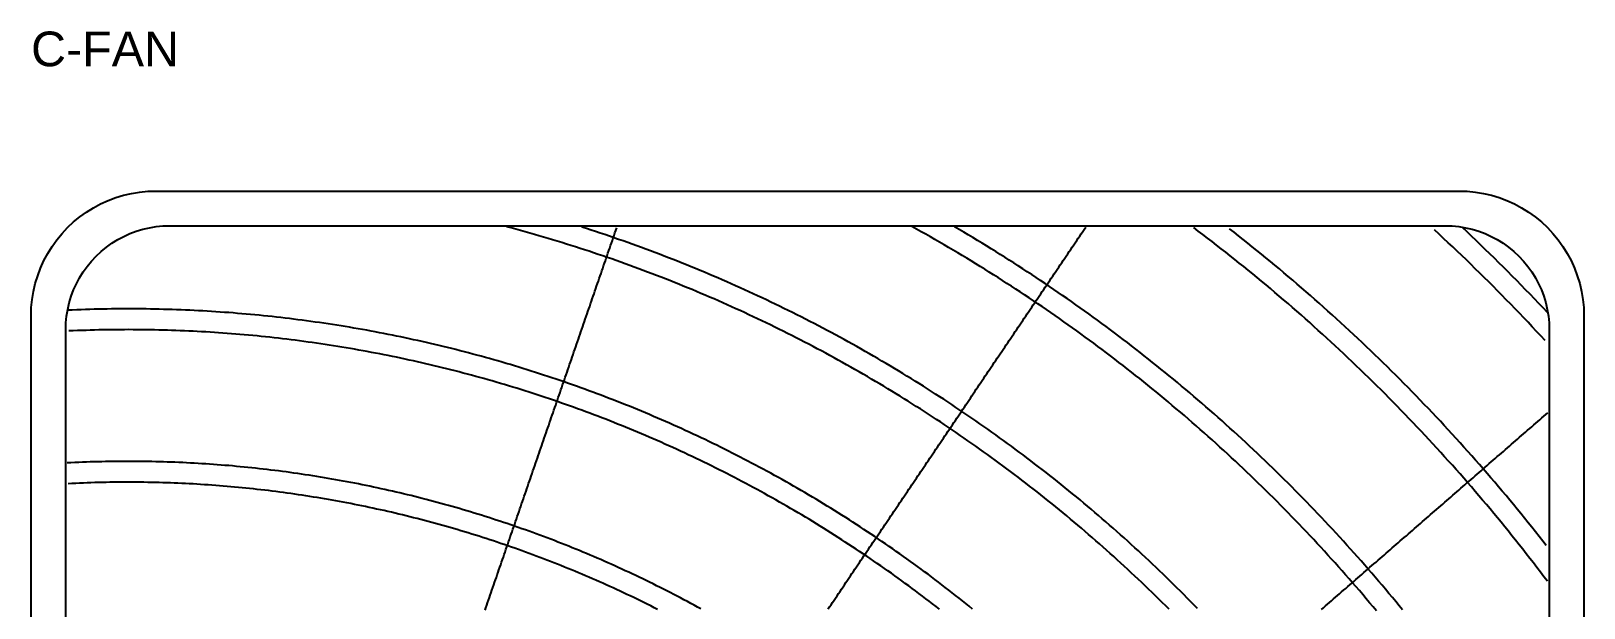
# Model space of a CAD drawing. Header units: millimetres. Extents: x 8 to 772, y 8 to 255.
# Drawn here: x 548 to 772, y 171.9 to 255.1 of the extents above; entities that cross this region are included whole.
import ezdxf

# ---------------------------------------------------------------- set-up
doc = ezdxf.new("R2010")
doc.units = ezdxf.units.MM
doc.layers.add('STUDY_GUIDES', color=7, linetype='Continuous')
doc.styles.get("Standard").update_dxf_attribs({"font": 'arial.ttf'})

msp = doc.modelspace()

# ---------------------------------------------------------------- linework, layer by layer
at = {"layer": 'STUDY_GUIDES'}
for points in [[(548, 26), (548, 214), (548.0385, 215.1773), (548.154, 216.3495), (548.3459, 217.5116), (548.6133, 218.6587), (548.9553, 219.7859), (549.3702, 220.8883), (549.8563, 221.9612), (550.4115, 223), (551.0335, 224.0003), (551.7196, 224.9577), (552.4669, 225.8682), (553.2721, 226.7279), (554.1318, 227.5331), (555.0423, 228.2804), (555.9997, 228.9665), (557, 229.5885), (558.0388, 230.1437), (559.1117, 230.6298), (560.2141, 231.0447), (561.3413, 231.3867), (562.4884, 231.6541), (563.6505, 231.846), (564.8227, 231.9615), (566, 232), (754, 232), (755.1773, 231.9615), (756.3495, 231.846), (757.5116, 231.6541), (758.6587, 231.3867), (759.7859, 231.0447), (760.8883, 230.6298), (761.9612, 230.1437), (763, 229.5885), (764.0003, 228.9665), (764.9577, 228.2804), (765.8682, 227.5331), (766.7279, 226.7279), (767.5331, 225.8682), (768.2804, 224.9577), (768.9665, 224.0003), (769.5885, 223), (770.1437, 221.9612), (770.6298, 220.8883), (771.0447, 219.7859), (771.3867, 218.6587), (771.6541, 217.5116), (771.846, 216.3495), (771.9615, 215.1773), (772, 214), (772, 26)], [(553, 28), (553, 212), (553.0321, 212.981), (553.1283, 213.9579), (553.2882, 214.9264), (553.5111, 215.8823), (553.796, 216.8216), (554.1418, 217.7403), (554.5469, 218.6343), (555.0096, 219.5), (555.528, 220.3336), (556.0997, 221.1314), (556.7224, 221.8902), (557.3934, 222.6066), (558.1098, 223.2776), (558.8686, 223.9003), (559.6664, 224.472), (560.5, 224.9904), (561.3657, 225.4531), (562.2597, 225.8582), (563.1784, 226.204), (564.1177, 226.4889), (565.0736, 226.7118), (566.0421, 226.8717), (567.019, 226.9679), (568, 227), (752, 227), (752.981, 226.9679), (753.9579, 226.8717), (754.9264, 226.7118), (755.8823, 226.4889), (756.8216, 226.204), (757.7403, 225.8582), (758.6343, 225.4531), (759.5, 224.9904), (760.3336, 224.472), (761.1314, 223.9003), (761.8902, 223.2776), (762.6066, 222.6066), (763.2776, 221.8902), (763.9003, 221.1314), (764.472, 220.3336), (764.9904, 219.5), (765.4531, 218.6343), (765.8582, 217.7403), (766.204, 216.8216), (766.4889, 215.8823), (766.7118, 214.9264), (766.8717, 213.9579), (766.9679, 212.981), (767, 212), (767, 28)], [(613.4833, 171.5182), (613.6091, 171.8836), (613.7349, 172.249), (613.8607, 172.6144), (613.9865, 172.9797), (614.1123, 173.3451), (614.2381, 173.7105), (614.3639, 174.0759), (614.4897, 174.4412), (614.6155, 174.8066), (614.7413, 175.172), (614.8672, 175.5374), (614.993, 175.9027), (615.1188, 176.2681), (615.2446, 176.6335), (615.3704, 176.9989), (615.4962, 177.3642), (615.622, 177.7296), (615.7478, 178.095), (615.8736, 178.4604), (615.9994, 178.8257), (616.1252, 179.1911), (616.251, 179.5565), (616.3769, 179.9219), (616.5027, 180.2872), (616.6285, 180.6526), (616.7543, 181.018), (616.8801, 181.3834), (617.0059, 181.7487), (617.1317, 182.1141), (617.2575, 182.4795), (617.3833, 182.8449), (617.5091, 183.2102), (617.6349, 183.5756), (617.7608, 183.941), (617.8866, 184.3064), (618.0124, 184.6717), (618.1382, 185.0371), (618.264, 185.4025), (618.3898, 185.7679), (618.5156, 186.1332), (618.6414, 186.4986), (618.7672, 186.864), (618.893, 187.2294), (619.0188, 187.5947), (619.1447, 187.9601), (619.2705, 188.3255), (619.3963, 188.6909), (619.5221, 189.0562), (619.6479, 189.4216), (619.7737, 189.787), (619.8995, 190.1524), (620.0253, 190.5177), (620.1511, 190.8831), (620.2769, 191.2485), (620.4027, 191.6139), (620.5285, 191.9793), (620.6544, 192.3446), (620.7802, 192.71), (620.906, 193.0754), (621.0318, 193.4408), (621.1576, 193.8061), (621.2834, 194.1715), (621.4092, 194.5369), (621.535, 194.9023), (621.6608, 195.2676), (621.7866, 195.633), (621.9124, 195.9984), (622.0383, 196.3638), (622.1641, 196.7291), (622.2899, 197.0945), (622.4157, 197.4599), (622.5415, 197.8253), (622.6673, 198.1906), (622.7931, 198.556), (622.9189, 198.9214), (623.0447, 199.2868), (623.1705, 199.6521), (623.2963, 200.0175), (623.4222, 200.3829), (623.548, 200.7483), (623.6738, 201.1136), (623.7996, 201.479), (623.9254, 201.8444), (624.0512, 202.2098), (624.177, 202.5751), (624.3028, 202.9405), (624.4286, 203.3059), (624.5544, 203.6713), (624.6802, 204.0366), (624.8061, 204.402), (624.9319, 204.7674), (625.0577, 205.1328), (625.1835, 205.4981), (625.3093, 205.8635), (625.4351, 206.2289), (625.5609, 206.5943), (625.6867, 206.9596), (625.8125, 207.325), (625.9383, 207.6904), (626.0641, 208.0558), (626.1899, 208.4211), (626.3158, 208.7865), (626.4416, 209.1519), (626.5674, 209.5173), (626.6932, 209.8826), (626.819, 210.248), (626.9448, 210.6134), (627.0706, 210.9788), (627.1964, 211.3441), (627.3222, 211.7095), (627.448, 212.0749), (627.5738, 212.4403), (627.6997, 212.8056), (627.8255, 213.171), (627.9513, 213.5364), (628.0771, 213.9018), (628.2029, 214.2672), (628.3287, 214.6325), (628.4545, 214.9979), (628.5803, 215.3633), (628.7061, 215.7287), (628.8319, 216.094), (628.9577, 216.4594), (629.0836, 216.8248), (629.2094, 217.1902), (629.3352, 217.5555), (629.461, 217.9209), (629.5868, 218.2863), (629.7126, 218.6517), (629.8384, 219.017), (629.9642, 219.3824), (630.09, 219.7478), (630.2158, 220.1132), (630.3416, 220.4785), (630.4674, 220.8439), (630.5933, 221.2093), (630.7191, 221.5747), (630.8449, 221.94), (630.9707, 222.3054), (631.0965, 222.6708), (631.2223, 223.0362), (631.3481, 223.4015), (631.4739, 223.7669), (631.5997, 224.1323), (631.7255, 224.4977), (631.8513, 224.863), (631.9772, 225.2284), (632.103, 225.5938), (632.2288, 225.9592), (632.3546, 226.3245), (632.4804, 226.6899)], [(712.1535, 171.6594), (711.6663, 172.1466), (711.1776, 172.6322), (710.6872, 173.1162), (710.1953, 173.5987), (709.7018, 174.0795), (709.2068, 174.5587), (708.7102, 175.0363), (708.2121, 175.5123), (707.7124, 175.9867), (707.2111, 176.4595), (706.7084, 176.9306), (706.2041, 177.4001), (705.6983, 177.8679), (705.191, 178.3341), (704.6821, 178.7986), (704.1718, 179.2615), (703.6599, 179.7228), (703.1466, 180.1823), (702.6317, 180.6402), (702.1154, 181.0964), (701.5976, 181.551), (701.0783, 182.0038), (700.5576, 182.455), (700.0354, 182.9044), (699.5117, 183.3522), (698.9866, 183.7983), (698.46, 184.2426), (697.932, 184.6852), (697.4026, 185.1262), (696.8717, 185.5654), (696.3394, 186.0028), (695.8057, 186.4386), (695.2705, 186.8726), (694.734, 187.3048), (694.1961, 187.7353), (693.6567, 188.1641), (693.116, 188.5911), (692.5739, 189.0163), (692.0304, 189.4398), (691.4855, 189.8615), (690.9393, 190.2815), (690.3917, 190.6996), (689.8428, 191.116), (689.2925, 191.5306), (688.7408, 191.9434), (688.1878, 192.3544), (687.6335, 192.7636), (687.0779, 193.1711), (686.5209, 193.5767), (685.9626, 193.9804), (685.403, 194.3824), (684.8421, 194.7826), (684.2799, 195.1809), (683.7165, 195.5774), (683.1517, 195.972), (682.5856, 196.3649), (682.0183, 196.7558), (681.4497, 197.145), (680.8799, 197.5323), (680.3088, 197.9177), (679.7364, 198.3013), (679.1628, 198.683), (678.588, 199.0628), (678.0119, 199.4408), (677.4346, 199.8169), (676.8561, 200.1911), (676.2764, 200.5635), (675.6954, 200.9339), (675.1133, 201.3025), (674.53, 201.6692), (673.9455, 202.0339), (673.3598, 202.3968), (672.7729, 202.7578), (672.1848, 203.1168), (671.5956, 203.474), (671.0053, 203.8292), (670.4137, 204.1825), (669.8211, 204.5339), (669.2273, 204.8833), (668.6323, 205.2309), (668.0363, 205.5764), (667.4391, 205.9201), (666.8408, 206.2618), (666.2414, 206.6016), (665.6409, 206.9394), (665.0393, 207.2752), (664.4366, 207.6091), (663.8328, 207.9411), (663.228, 208.271), (662.6221, 208.599), (662.0151, 208.9251), (661.4071, 209.2491), (660.798, 209.5712), (660.1878, 209.8913), (659.5767, 210.2094), (658.9645, 210.5256), (658.3513, 210.8397), (657.737, 211.1518), (657.1218, 211.462), (656.5055, 211.7701), (655.8883, 212.0763), (655.27, 212.3804), (654.6508, 212.6825), (654.0306, 212.9826), (653.4094, 213.2807), (652.7873, 213.5768), (652.1642, 213.8708), (651.5401, 214.1629), (650.9151, 214.4529), (650.2892, 214.7408), (649.6623, 215.0267), (649.0345, 215.3106), (648.4058, 215.5925), (647.7762, 215.8723), (647.1456, 216.15), (646.5142, 216.4257), (645.8819, 216.6993), (645.2486, 216.9709), (644.6145, 217.2405), (643.9796, 217.5079), (643.3437, 217.7733), (642.7071, 218.0367), (642.0695, 218.2979), (641.4311, 218.5571), (640.7919, 218.8142), (640.1518, 219.0693), (639.5109, 219.3222), (638.8692, 219.5731), (638.2267, 219.8219), (637.5834, 220.0685), (636.9393, 220.3131), (636.2944, 220.5557), (635.6487, 220.7961), (635.0022, 221.0344), (634.3549, 221.2706), (633.7069, 221.5047), (633.0582, 221.7367), (632.4087, 221.9666), (631.7584, 222.1943), (631.1074, 222.42), (630.4557, 222.6435), (629.8032, 222.8649), (629.15, 223.0842), (628.4962, 223.3014), (627.8416, 223.5165), (627.1863, 223.7294), (626.5303, 223.9402), (625.8737, 224.1488), (625.2164, 224.3554), (624.5584, 224.5597), (623.8997, 224.762), (623.2404, 224.9621), (622.5805, 225.16), (621.9199, 225.3559), (621.2587, 225.5495), (620.5968, 225.741), (619.9344, 225.9304), (619.2713, 226.1176), (618.6076, 226.3027), (617.9433, 226.4856), (617.2785, 226.6663), (616.613, 226.8449)], [(716.2385, 171.7848), (715.7509, 172.2853), (715.2616, 172.7842), (714.7708, 173.2815), (714.2783, 173.7772), (713.7842, 174.2713), (713.2886, 174.7638), (712.7913, 175.2547), (712.2924, 175.7439), (711.7919, 176.2316), (711.2899, 176.7176), (710.7863, 177.2019), (710.2811, 177.6847), (709.7743, 178.1658), (709.266, 178.6452), (708.7561, 179.123), (708.2447, 179.5991), (707.7317, 180.0736), (707.2172, 180.5464), (706.7012, 181.0175), (706.1836, 181.4869), (705.6645, 181.9547), (705.1439, 182.4208), (704.6218, 182.8851), (704.0982, 183.3478), (703.573, 183.8088), (703.0464, 184.268), (702.5183, 184.7256), (701.9887, 185.1814), (701.4576, 185.6355), (700.9251, 186.0879), (700.3911, 186.5385), (699.8556, 186.9874), (699.3186, 187.4346), (698.7803, 187.88), (698.2404, 188.3236), (697.6992, 188.7655), (697.1564, 189.2057), (696.6123, 189.644), (696.0668, 190.0806), (695.5198, 190.5155), (694.9714, 190.9485), (694.4216, 191.3798), (693.8704, 191.8093), (693.3179, 192.2369), (692.7639, 192.6628), (692.2086, 193.0869), (691.6518, 193.5092), (691.0938, 193.9296), (690.5343, 194.3483), (689.9735, 194.7651), (689.4113, 195.1801), (688.8478, 195.5933), (688.283, 196.0046), (687.7168, 196.4141), (687.1493, 196.8218), (686.5805, 197.2276), (686.0103, 197.6316), (685.4389, 198.0337), (684.8661, 198.4339), (684.292, 198.8323), (683.7167, 199.2288), (683.1401, 199.6234), (682.5621, 200.0162), (681.983, 200.4071), (681.4025, 200.7961), (680.8208, 201.1832), (680.2378, 201.5684), (679.6536, 201.9518), (679.0681, 202.3332), (678.4814, 202.7127), (677.8935, 203.0903), (677.3043, 203.466), (676.714, 203.8398), (676.1224, 204.2116), (675.5296, 204.5816), (674.9356, 204.9496), (674.3404, 205.3157), (673.7441, 205.6798), (673.1465, 206.042), (672.5478, 206.4022), (671.9479, 206.7606), (671.3468, 207.1169), (670.7446, 207.4713), (670.1413, 207.8237), (669.5368, 208.1742), (668.9311, 208.5227), (668.3244, 208.8693), (667.7165, 209.2138), (667.1075, 209.5564), (666.4974, 209.897), (665.8862, 210.2357), (665.2739, 210.5723), (664.6605, 210.9069), (664.046, 211.2396), (663.4304, 211.5702), (662.8138, 211.8989), (662.1961, 212.2255), (661.5773, 212.5502), (660.9575, 212.8728), (660.3366, 213.1934), (659.7147, 213.512), (659.0918, 213.8285), (658.4678, 214.1431), (657.8429, 214.4556), (657.2169, 214.766), (656.5899, 215.0745), (655.9619, 215.3809), (655.3329, 215.6852), (654.703, 215.9875), (654.072, 216.2878), (653.4401, 216.586), (652.8072, 216.8822), (652.1734, 217.1762), (651.5386, 217.4683), (650.9028, 217.7582), (650.2661, 218.0461), (649.6285, 218.332), (648.99, 218.6157), (648.3505, 218.8974), (647.7101, 219.177), (647.0689, 219.4545), (646.4267, 219.73), (645.7836, 220.0033), (645.1397, 220.2745), (644.4948, 220.5437), (643.8491, 220.8108), (643.2026, 221.0757), (642.5551, 221.3386), (641.9069, 221.5993), (641.2578, 221.858), (640.6078, 222.1145), (639.957, 222.3689), (639.3054, 222.6212), (638.653, 222.8714), (637.9997, 223.1195), (637.3457, 223.3654), (636.6909, 223.6092), (636.0352, 223.8509), (635.3788, 224.0904), (634.7217, 224.3279), (634.0637, 224.5631), (633.405, 224.7963), (632.7455, 225.0273), (632.0853, 225.2561), (631.4244, 225.4828), (630.7627, 225.7074), (630.1003, 225.9298), (629.4371, 226.15), (628.7733, 226.3681), (628.1088, 226.584), (627.4435, 226.7978)], [(662.9603, 171.6798), (663.1764, 172.0001), (663.3925, 172.3205), (663.6085, 172.6409), (663.8246, 172.9612), (664.0407, 173.2816), (664.2568, 173.602), (664.4729, 173.9223), (664.689, 174.2427), (664.9051, 174.563), (665.1212, 174.8834), (665.3373, 175.2038), (665.5533, 175.5241), (665.7694, 175.8445), (665.9855, 176.1649), (666.2016, 176.4852), (666.4177, 176.8056), (666.6338, 177.126), (666.8499, 177.4463), (667.066, 177.7667), (667.282, 178.087), (667.4981, 178.4074), (667.7142, 178.7278), (667.9303, 179.0481), (668.1464, 179.3685), (668.3625, 179.6889), (668.5786, 180.0092), (668.7947, 180.3296), (669.0107, 180.65), (669.2268, 180.9703), (669.4429, 181.2907), (669.659, 181.6111), (669.8751, 181.9314), (670.0912, 182.2518), (670.3073, 182.5721), (670.5234, 182.8925), (670.7395, 183.2129), (670.9555, 183.5332), (671.1716, 183.8536), (671.3877, 184.174), (671.6038, 184.4943), (671.8199, 184.8147), (672.036, 185.1351), (672.2521, 185.4554), (672.4682, 185.7758), (672.6842, 186.0961), (672.9003, 186.4165), (673.1164, 186.7369), (673.3325, 187.0572), (673.5486, 187.3776), (673.7647, 187.698), (673.9808, 188.0183), (674.1969, 188.3387), (674.413, 188.6591), (674.629, 188.9794), (674.8451, 189.2998), (675.0612, 189.6201), (675.2773, 189.9405), (675.4934, 190.2609), (675.7095, 190.5812), (675.9256, 190.9016), (676.1417, 191.222), (676.3577, 191.5423), (676.5738, 191.8627), (676.7899, 192.1831), (677.006, 192.5034), (677.2221, 192.8238), (677.4382, 193.1441), (677.6543, 193.4645), (677.8704, 193.7849), (678.0864, 194.1052), (678.3025, 194.4256), (678.5186, 194.746), (678.7347, 195.0663), (678.9508, 195.3867), (679.1669, 195.7071), (679.383, 196.0274), (679.5991, 196.3478), (679.8152, 196.6681), (680.0312, 196.9885), (680.2473, 197.3089), (680.4634, 197.6292), (680.6795, 197.9496), (680.8956, 198.27), (681.1117, 198.5903), (681.3278, 198.9107), (681.5439, 199.2311), (681.7599, 199.5514), (681.976, 199.8718), (682.1921, 200.1922), (682.4082, 200.5125), (682.6243, 200.8329), (682.8404, 201.1532), (683.0565, 201.4736), (683.2726, 201.794), (683.4887, 202.1143), (683.7047, 202.4347), (683.9208, 202.7551), (684.1369, 203.0754), (684.353, 203.3958), (684.5691, 203.7162), (684.7852, 204.0365), (685.0013, 204.3569), (685.2174, 204.6772), (685.4334, 204.9976), (685.6495, 205.318), (685.8656, 205.6383), (686.0817, 205.9587), (686.2978, 206.2791), (686.5139, 206.5994), (686.73, 206.9198), (686.9461, 207.2402), (687.1622, 207.5605), (687.3782, 207.8809), (687.5943, 208.2012), (687.8104, 208.5216), (688.0265, 208.842), (688.2426, 209.1623), (688.4587, 209.4827), (688.6748, 209.8031), (688.8909, 210.1234), (689.1069, 210.4438), (689.323, 210.7642), (689.5391, 211.0845), (689.7552, 211.4049), (689.9713, 211.7252), (690.1874, 212.0456), (690.4035, 212.366), (690.6196, 212.6863), (690.8356, 213.0067), (691.0517, 213.3271), (691.2678, 213.6474), (691.4839, 213.9678), (691.7, 214.2882), (691.9161, 214.6085), (692.1322, 214.9289), (692.3483, 215.2493), (692.5644, 215.5696), (692.7804, 215.89), (692.9965, 216.2103), (693.2126, 216.5307), (693.4287, 216.8511), (693.6448, 217.1714), (693.8609, 217.4918), (694.077, 217.8122), (694.2931, 218.1325), (694.5091, 218.4529), (694.7252, 218.7733), (694.9413, 219.0936), (695.1574, 219.414), (695.3735, 219.7343), (695.5896, 220.0547), (695.8057, 220.3751), (696.0218, 220.6954), (696.2379, 221.0158), (696.4539, 221.3362), (696.67, 221.6565), (696.8861, 221.9769), (697.1022, 222.2973), (697.3183, 222.6176), (697.5344, 222.938), (697.7505, 223.2583), (697.9666, 223.5787), (698.1826, 223.8991), (698.3987, 224.2194), (698.6148, 224.5398), (698.8309, 224.8602), (699.047, 225.1805), (699.2631, 225.5009), (699.4792, 225.8213), (699.6953, 226.1416), (699.9113, 226.462), (700.1274, 226.7823)], [(742.0613, 171.4454), (741.5746, 172.0298), (741.0861, 172.6127), (740.5956, 173.1939), (740.1033, 173.7735), (739.6091, 174.3516), (739.113, 174.928), (738.6151, 175.5028), (738.1153, 176.076), (737.6136, 176.6475), (737.1101, 177.2175), (736.6047, 177.7858), (736.0975, 178.3524), (735.5884, 178.9174), (735.0775, 179.4807), (734.5648, 180.0424), (734.0502, 180.6024), (733.5339, 181.1607), (733.0157, 181.7174), (732.4957, 182.2723), (731.9739, 182.8256), (731.4503, 183.3771), (730.925, 183.927), (730.3978, 184.4752), (729.8689, 185.0216), (729.3382, 185.5663), (728.8057, 186.1093), (728.2715, 186.6505), (727.7355, 187.1901), (727.1977, 187.7278), (726.6582, 188.2638), (726.117, 188.7981), (725.5741, 189.3306), (725.0294, 189.8613), (724.483, 190.3903), (723.9348, 190.9175), (723.385, 191.4429), (722.8335, 191.9665), (722.2802, 192.4883), (721.7253, 193.0083), (721.1687, 193.5265), (720.6104, 194.0429), (720.0504, 194.5575), (719.4887, 195.0702), (718.9254, 195.5811), (718.3605, 196.0902), (717.7939, 196.5975), (717.2256, 197.1029), (716.6557, 197.6064), (716.0841, 198.1081), (715.511, 198.608), (714.9362, 199.106), (714.3598, 199.6021), (713.7818, 200.0963), (713.2022, 200.5886), (712.621, 201.0791), (712.0382, 201.5677), (711.4538, 202.0544), (710.8678, 202.5391), (710.2803, 203.022), (709.6912, 203.5029), (709.1005, 203.982), (708.5083, 204.4591), (707.9145, 204.9343), (707.3192, 205.4075), (706.7224, 205.8789), (706.124, 206.3482), (705.5241, 206.8157), (704.9227, 207.2811), (704.3198, 207.7447), (703.7154, 208.2062), (703.1095, 208.6658), (702.502, 209.1234), (701.8932, 209.5791), (701.2828, 210.0327), (700.6709, 210.4844), (700.0576, 210.9341), (699.4429, 211.3818), (698.8267, 211.8275), (698.209, 212.2711), (697.5899, 212.7128), (696.9694, 213.1525), (696.3474, 213.5901), (695.724, 214.0257), (695.0992, 214.4593), (694.473, 214.8909), (693.8455, 215.3204), (693.2165, 215.7479), (692.5861, 216.1733), (691.9543, 216.5967), (691.3212, 217.018), (690.6867, 217.4373), (690.0509, 217.8545), (689.4137, 218.2696), (688.7751, 218.6827), (688.1352, 219.0936), (687.494, 219.5025), (686.8515, 219.9093), (686.2076, 220.3141), (685.5624, 220.7167), (684.916, 221.1172), (684.2682, 221.5156), (683.6191, 221.912), (682.9688, 222.3062), (682.3171, 222.6983), (681.6642, 223.0882), (681.01, 223.4761), (680.3546, 223.8618), (679.6979, 224.2454), (679.04, 224.6268), (678.3809, 225.0061), (677.7205, 225.3833), (677.0589, 225.7583), (676.3961, 226.1312), (675.732, 226.5019), (675.0668, 226.8704)], [(745.8368, 171.5761), (745.3497, 172.1728), (744.8607, 172.7679), (744.3698, 173.3614), (743.8769, 173.9533), (743.3821, 174.5436), (742.8853, 175.1323), (742.3867, 175.7194), (741.8862, 176.3048), (741.3837, 176.8886), (740.8794, 177.4708), (740.3732, 178.0513), (739.8651, 178.6302), (739.3551, 179.2074), (738.8432, 179.783), (738.3295, 180.3569), (737.8139, 180.9292), (737.2964, 181.4997), (736.7771, 182.0686), (736.256, 182.6358), (735.733, 183.2012), (735.2082, 183.765), (734.6815, 184.3271), (734.1531, 184.8875), (733.6228, 185.4461), (733.0907, 186.003), (732.5568, 186.5582), (732.021, 187.1116), (731.4835, 187.6633), (730.9442, 188.2133), (730.4031, 188.7614), (729.8603, 189.3079), (729.3156, 189.8525), (728.7692, 190.3954), (728.2211, 190.9365), (727.6712, 191.4759), (727.1195, 192.0134), (726.5661, 192.5491), (726.0109, 193.0831), (725.454, 193.6152), (724.8954, 194.1455), (724.3351, 194.674), (723.773, 195.2007), (723.2093, 195.7255), (722.6438, 196.2486), (722.0767, 196.7697), (721.5078, 197.2891), (720.9373, 197.8065), (720.3651, 198.3221), (719.7912, 198.8359), (719.2157, 199.3478), (718.6385, 199.8578), (718.0596, 200.3659), (717.4791, 200.8722), (716.8969, 201.3765), (716.3131, 201.879), (715.7277, 202.3796), (715.1407, 202.8782), (714.552, 203.375), (713.9617, 203.8698), (713.3698, 204.3627), (712.7764, 204.8537), (712.1813, 205.3428), (711.5846, 205.8299), (710.9864, 206.3151), (710.3866, 206.7983), (709.7852, 207.2796), (709.1823, 207.7589), (708.5778, 208.2363), (707.9718, 208.7117), (707.3642, 209.1851), (706.7551, 209.6565), (706.1444, 210.126), (705.5322, 210.5935), (704.9185, 211.059), (704.3034, 211.5224), (703.6867, 211.9839), (703.0685, 212.4434), (702.4488, 212.9009), (701.8276, 213.3563), (701.205, 213.8097), (700.5808, 214.2611), (699.9553, 214.7105), (699.3282, 215.1579), (698.6997, 215.6032), (698.0698, 216.0464), (697.4384, 216.4876), (696.8056, 216.9268), (696.1714, 217.3638), (695.5358, 217.7989), (694.8987, 218.2318), (694.2603, 218.6627), (693.6204, 219.0915), (692.9792, 219.5182), (692.3366, 219.9429), (691.6926, 220.3654), (691.0472, 220.7859), (690.4005, 221.2042), (689.7524, 221.6205), (689.1029, 222.0346), (688.4521, 222.4466), (687.8, 222.8566), (687.1466, 223.2643), (686.4918, 223.67), (685.8357, 224.0735), (685.1783, 224.4749), (684.5196, 224.8742), (683.8596, 225.2713), (683.1984, 225.6663), (682.5358, 226.0591), (681.872, 226.4498), (681.2069, 226.8383)], [(766.7233, 175.7022), (766.2227, 176.3667), (765.72, 177.0296), (765.215, 177.6909), (764.708, 178.3505), (764.1988, 179.0085), (763.6874, 179.6648), (763.1739, 180.3194), (762.6583, 180.9724), (762.1406, 181.6237), (761.6208, 182.2733), (761.0989, 182.9212), (760.5748, 183.5675), (760.0487, 184.212), (759.5204, 184.8548), (758.9901, 185.4959), (758.4577, 186.1352), (757.9232, 186.7728), (757.3867, 187.4087), (756.8481, 188.0428), (756.3074, 188.6752), (755.7647, 189.3058), (755.2199, 189.9347), (754.6731, 190.5618), (754.1243, 191.1871), (753.5734, 191.8106), (753.0205, 192.4323), (752.4656, 193.0522), (751.9087, 193.6703), (751.3497, 194.2866), (750.7888, 194.9011), (750.2259, 195.5137), (749.661, 196.1245), (749.0941, 196.7335), (748.5252, 197.3407), (747.9544, 197.9459), (747.3816, 198.5494), (746.8068, 199.1509), (746.2301, 199.7506), (745.6514, 200.3484), (745.0708, 200.9443), (744.4883, 201.5384), (743.9038, 202.1305), (743.3174, 202.7207), (742.7291, 203.3091), (742.1389, 203.8955), (741.5468, 204.48), (740.9528, 205.0625), (740.3569, 205.6432), (739.7591, 206.2218), (739.1595, 206.7986), (738.5579, 207.3734), (737.9546, 207.9462), (737.3493, 208.5171), (736.7422, 209.086), (736.1332, 209.6529), (735.5225, 210.2178), (734.9098, 210.7808), (734.2954, 211.3418), (733.6791, 211.9007), (733.061, 212.4577), (732.4411, 213.0126), (731.8194, 213.5655), (731.196, 214.1164), (730.5707, 214.6653), (729.9436, 215.2121), (729.3148, 215.7569), (728.6842, 216.2997), (728.0519, 216.8404), (727.4178, 217.379), (726.7819, 217.9156), (726.1443, 218.4501), (725.505, 218.9825), (724.8639, 219.5129), (724.2212, 220.0412), (723.5767, 220.5673), (722.9305, 221.0914), (722.2826, 221.6134), (721.633, 222.1332), (720.9817, 222.651), (720.3288, 223.1666), (719.6741, 223.6801), (719.0178, 224.1915), (718.3599, 224.7007), (717.7003, 225.2078), (717.039, 225.7128), (716.3762, 226.2156), (715.7116, 226.7162)], [(766.5683, 180.8484), (766.0509, 181.5124), (765.5315, 182.1747), (765.0098, 182.8354), (764.486, 183.4943), (763.9601, 184.1515), (763.432, 184.807), (762.9019, 185.4608), (762.3695, 186.1129), (761.8351, 186.7632), (761.2986, 187.4118), (760.7599, 188.0587), (760.2192, 188.7038), (759.6764, 189.3471), (759.1315, 189.9887), (758.5845, 190.6284), (758.0354, 191.2665), (757.4842, 191.9027), (756.931, 192.5371), (756.3757, 193.1697), (755.8184, 193.8005), (755.259, 194.4295), (754.6976, 195.0567), (754.1342, 195.6821), (753.5687, 196.3056), (753.0012, 196.9273), (752.4317, 197.5471), (751.8601, 198.1651), (751.2866, 198.7812), (750.7111, 199.3954), (750.1335, 200.0078), (749.554, 200.6183), (748.9725, 201.2269), (748.389, 201.8336), (747.8036, 202.4384), (747.2162, 203.0413), (746.6268, 203.6423), (746.0355, 204.2414), (745.4423, 204.8386), (744.8471, 205.4338), (744.2499, 206.0271), (743.6509, 206.6184), (743.0499, 207.2078), (742.447, 207.7952), (741.8423, 208.3807), (741.2356, 208.9642), (740.627, 209.5457), (740.0165, 210.1253), (739.4042, 210.7028), (738.79, 211.2784), (738.1739, 211.852), (737.5559, 212.4235), (736.9361, 212.9931), (736.3145, 213.5606), (735.691, 214.1261), (735.0656, 214.6896), (734.4385, 215.251), (733.8095, 215.8104), (733.1787, 216.3678), (732.5461, 216.9231), (731.9117, 217.4764), (731.2755, 218.0275), (730.6376, 218.5766), (729.9978, 219.1237), (729.3563, 219.6686), (728.7129, 220.2115), (728.0679, 220.7523), (727.4211, 221.2909), (726.7725, 221.8275), (726.1222, 222.3619), (725.4701, 222.8943), (724.8164, 223.4245), (724.1609, 223.9526), (723.5037, 224.4785), (722.8448, 225.0024), (722.1842, 225.524), (721.5219, 226.0436), (720.8579, 226.5609)], [(766.4015, 210.4251), (765.7881, 211.0884), (765.1725, 211.7497), (764.5547, 212.409), (763.9348, 213.0663), (763.3128, 213.7216), (762.6886, 214.3748), (762.0624, 215.026), (761.434, 215.6752), (760.8035, 216.3224), (760.1709, 216.9674), (759.5362, 217.6105), (758.8994, 218.2514), (758.2606, 218.8903), (757.6196, 219.5271), (756.9766, 220.1618), (756.3316, 220.7945), (755.6845, 221.425), (755.0353, 222.0534), (754.3841, 222.6797), (753.7309, 223.3039), (753.0756, 223.926), (752.4184, 224.5459), (751.7591, 225.1637), (751.0978, 225.7793), (750.4345, 226.3928)], [(766.7406, 214.4638), (766.114, 215.1282), (765.4852, 215.7905), (764.8543, 216.4508), (764.2213, 217.1091), (763.5861, 217.7652), (762.9488, 218.4194), (762.3094, 219.0714), (761.6679, 219.7214), (761.0242, 220.3693), (760.3785, 221.015), (759.7306, 221.6587), (759.0807, 222.3003), (758.4287, 222.9397), (757.7746, 223.5771), (757.1184, 224.2123), (756.4602, 224.8453), (755.7999, 225.4763), (755.1376, 226.105), (754.4733, 226.7316)], [(683.8137, 171.7011), (683.3265, 172.0962), (682.838, 172.4898), (682.3483, 172.8817), (681.8573, 173.272), (681.365, 173.6608), (680.8715, 174.0479), (680.3767, 174.4334), (679.8807, 174.8173), (679.3834, 175.1997), (678.8849, 175.5803), (678.3851, 175.9594), (677.8842, 176.3368), (677.382, 176.7126), (676.8785, 177.0868), (676.3739, 177.4594), (675.868, 177.8303), (675.361, 178.1995), (674.8528, 178.5671), (674.3433, 178.933), (673.8327, 179.2973), (673.3209, 179.66), (672.8079, 180.0209), (672.2938, 180.3802), (671.7784, 180.7378), (671.262, 181.0938), (670.7443, 181.448), (670.2255, 181.8006), (669.7056, 182.1515), (669.1846, 182.5007), (668.6624, 182.8482), (668.1391, 183.194), (667.6146, 183.5381), (667.0891, 183.8805), (666.5624, 184.2212), (666.0346, 184.5601), (665.5058, 184.8974), (664.9758, 185.2329), (664.4447, 185.5667), (663.9126, 185.8988), (663.3794, 186.2292), (662.8451, 186.5578), (662.3098, 186.8847), (661.7734, 187.2098), (661.2359, 187.5332), (660.6974, 187.8548), (660.1579, 188.1747), (659.6173, 188.4928), (659.0757, 188.8092), (658.533, 189.1238), (657.9894, 189.4367), (657.4447, 189.7478), (656.899, 190.0571), (656.3523, 190.3646), (655.8046, 190.6704), (655.256, 190.9743), (654.7063, 191.2765), (654.1557, 191.5769), (653.6041, 191.8755), (653.0515, 192.1724), (652.4979, 192.4674), (651.9434, 192.7606), (651.388, 193.052), (650.8316, 193.3416), (650.2743, 193.6294), (649.716, 193.9154), (649.1568, 194.1996), (648.5967, 194.4819), (648.0357, 194.7624), (647.4738, 195.0411), (646.9109, 195.318), (646.3472, 195.5931), (645.7826, 195.8663), (645.2171, 196.1376), (644.6507, 196.4072), (644.0834, 196.6749), (643.5153, 196.9407), (642.9463, 197.2047), (642.3765, 197.4669), (641.8058, 197.7272), (641.2342, 197.9856), (640.6619, 198.2422), (640.0887, 198.4969), (639.5146, 198.7498), (638.9398, 199.0008), (638.3641, 199.2499), (637.7877, 199.4971), (637.2104, 199.7425), (636.6324, 199.986), (636.0535, 200.2276), (635.4739, 200.4673), (634.8935, 200.7052), (634.3123, 200.9411), (633.7304, 201.1752), (633.1477, 201.4074), (632.5642, 201.6377), (631.98, 201.8661), (631.3951, 202.0925), (630.8094, 202.3171), (630.223, 202.5398), (629.6359, 202.7606), (629.0481, 202.9794), (628.4595, 203.1964), (627.8703, 203.4114), (627.2804, 203.6245), (626.6897, 203.8357), (626.0984, 204.045), (625.5065, 204.2524), (624.9138, 204.4578), (624.3205, 204.6613), (623.7265, 204.8629), (623.1319, 205.0625), (622.5366, 205.2603), (621.9407, 205.456), (621.3441, 205.6499), (620.747, 205.8418), (620.1492, 206.0317), (619.5508, 206.2197), (618.9517, 206.4058), (618.3521, 206.5899), (617.7519, 206.7721), (617.1511, 206.9523), (616.5497, 207.1306), (615.9478, 207.3069), (615.3452, 207.4812), (614.7421, 207.6536), (614.1385, 207.8241), (613.5343, 207.9925), (612.9295, 208.159), (612.3243, 208.3236), (611.7184, 208.4861), (611.1121, 208.6467), (610.5052, 208.8054), (609.8979, 208.962), (609.29, 209.1167), (608.6816, 209.2694), (608.0727, 209.4201), (607.4634, 209.5689), (606.8535, 209.7156), (606.2432, 209.8604), (605.6324, 210.0032), (605.0212, 210.144), (604.4095, 210.2829), (603.7974, 210.4197), (603.1848, 210.5545), (602.5718, 210.6874), (601.9583, 210.8183), (601.3445, 210.9471), (600.7302, 211.074), (600.1155, 211.1989), (599.5004, 211.3217), (598.8849, 211.4426), (598.269, 211.5615), (597.6527, 211.6784), (597.0361, 211.7932), (596.4191, 211.9061), (595.8017, 212.017), (595.184, 212.1258), (594.5659, 212.2327), (593.9475, 212.3375), (593.3287, 212.4403), (592.7096, 212.5411), (592.0902, 212.6399), (591.4704, 212.7367), (590.8504, 212.8315), (590.23, 212.9242), (589.6094, 213.015), (588.9885, 213.1037), (588.3672, 213.1904), (587.7457, 213.2751), (587.1239, 213.3577), (586.5019, 213.4384), (585.8796, 213.517), (585.257, 213.5936), (584.6342, 213.6682), (584.0112, 213.7407), (583.3879, 213.8113), (582.7644, 213.8798), (582.1407, 213.9462), (581.5168, 214.0107), (580.8926, 214.0731), (580.2683, 214.1335), (579.6438, 214.1918), (579.0191, 214.2482), (578.3942, 214.3024), (577.7691, 214.3547), (577.1439, 214.4049), (576.5185, 214.4531), (575.8929, 214.4993), (575.2672, 214.5435), (574.6414, 214.5856), (574.0154, 214.6256), (573.3893, 214.6637), (572.7631, 214.6997), (572.1368, 214.7336), (571.5103, 214.7655), (570.8838, 214.7954), (570.2572, 214.8233), (569.6305, 214.8491), (569.0037, 214.8729), (568.3768, 214.8946), (567.7498, 214.9143), (567.1228, 214.932), (566.4958, 214.9476), (565.8687, 214.9612), (565.2415, 214.9728), (564.6144, 214.9823), (563.9872, 214.9898), (563.3599, 214.9952), (562.7327, 214.9986), (562.1054, 215), (561.4782, 214.9993), (560.8509, 214.9966), (560.2237, 214.9918), (559.5965, 214.985), (558.9693, 214.9762), (558.3422, 214.9653), (557.715, 214.9524), (557.088, 214.9375), (556.461, 214.9205), (555.834, 214.9015), (555.2071, 214.8804), (554.5803, 214.8573), (553.9535, 214.8322), (553.3269, 214.805)], [(679.0238, 171.6845), (678.5367, 172.064), (678.0484, 172.4419), (677.5588, 172.8183), (677.068, 173.1931), (676.5761, 173.5663), (676.0829, 173.9378), (675.5885, 174.3078), (675.0929, 174.6761), (674.5961, 175.0429), (674.0981, 175.408), (673.5989, 175.7715), (673.0986, 176.1334), (672.597, 176.4937), (672.0944, 176.8523), (671.5905, 177.2093), (671.0855, 177.5646), (670.5793, 177.9183), (670.072, 178.2704), (669.5636, 178.6208), (669.054, 178.9696), (668.5433, 179.3167), (668.0314, 179.6621), (667.5185, 180.0059), (667.0044, 180.348), (666.4892, 180.6884), (665.9729, 181.0271), (665.4555, 181.3642), (664.9371, 181.6996), (664.4175, 182.0333), (663.8969, 182.3653), (663.3751, 182.6956), (662.8523, 183.0242), (662.3285, 183.3512), (661.8036, 183.6764), (661.2776, 183.9999), (660.7506, 184.3217), (660.2225, 184.6418), (659.6934, 184.9601), (659.1633, 185.2768), (658.6321, 185.5917), (658.0999, 185.9049), (657.5667, 186.2163), (657.0325, 186.5261), (656.4973, 186.834), (655.9611, 187.1403), (655.4239, 187.4448), (654.8857, 187.7475), (654.3465, 188.0485), (653.8064, 188.3478), (653.2653, 188.6453), (652.7232, 188.941), (652.1802, 189.235), (651.6362, 189.5272), (651.0912, 189.8176), (650.5454, 190.1063), (649.9985, 190.3932), (649.4508, 190.6783), (648.9021, 190.9616), (648.3525, 191.2431), (647.8021, 191.5229), (647.2507, 191.8008), (646.6984, 192.077), (646.1452, 192.3514), (645.5911, 192.624), (645.0361, 192.8947), (644.4803, 193.1637), (643.9235, 193.4308), (643.366, 193.6962), (642.8075, 193.9597), (642.2482, 194.2214), (641.6881, 194.4813), (641.1271, 194.7394), (640.5653, 194.9957), (640.0026, 195.2501), (639.4391, 195.5027), (638.8749, 195.7534), (638.3098, 196.0024), (637.7438, 196.2494), (637.1771, 196.4947), (636.6096, 196.7381), (636.0413, 196.9797), (635.4723, 197.2194), (634.9024, 197.4572), (634.3318, 197.6932), (633.7604, 197.9274), (633.1883, 198.1597), (632.6154, 198.3901), (632.0417, 198.6187), (631.4674, 198.8454), (630.8922, 199.0702), (630.3164, 199.2932), (629.7398, 199.5143), (629.1626, 199.7335), (628.5846, 199.9508), (628.0059, 200.1663), (627.4265, 200.3799), (626.8464, 200.5916), (626.2657, 200.8014), (625.6842, 201.0093), (625.1021, 201.2153), (624.5193, 201.4194), (623.9359, 201.6217), (623.3518, 201.822), (622.767, 202.0205), (622.1816, 202.217), (621.5956, 202.4116), (621.009, 202.6044), (620.4217, 202.7952), (619.8338, 202.9841), (619.2453, 203.1711), (618.6562, 203.3562), (618.0665, 203.5394), (617.4762, 203.7206), (616.8853, 203.9), (616.2938, 204.0774), (615.7018, 204.2529), (615.1092, 204.4265), (614.516, 204.5981), (613.9223, 204.7678), (613.328, 204.9356), (612.7332, 205.1014), (612.1379, 205.2654), (611.542, 205.4273), (610.9456, 205.5874), (610.3487, 205.7455), (609.7513, 205.9016), (609.1533, 206.0559), (608.5549, 206.2081), (607.956, 206.3585), (607.3566, 206.5069), (606.7567, 206.6533), (606.1563, 206.7978), (605.5555, 206.9403), (604.9542, 207.0809), (604.3525, 207.2195), (603.7503, 207.3562), (603.1477, 207.4909), (602.5446, 207.6236), (601.9411, 207.7544), (601.3372, 207.8833), (600.7329, 208.0101), (600.1281, 208.135), (599.523, 208.258), (598.9175, 208.3789), (598.3115, 208.4979), (597.7052, 208.6149), (597.0986, 208.73), (596.4915, 208.8431), (595.8841, 208.9542), (595.2763, 209.0633), (594.6682, 209.1705), (594.0597, 209.2757), (593.4509, 209.3789), (592.8417, 209.4801), (592.2323, 209.5793), (591.6225, 209.6766), (591.0124, 209.7719), (590.4019, 209.8652), (589.7912, 209.9565), (589.1802, 210.0458), (588.5689, 210.1332), (587.9574, 210.2185), (587.3455, 210.3019), (586.7334, 210.3833), (586.121, 210.4627), (585.5084, 210.5401), (584.8955, 210.6155), (584.2824, 210.6889), (583.6691, 210.7603), (583.0555, 210.8297), (582.4417, 210.8972), (581.8276, 210.9626), (581.2134, 211.026), (580.599, 211.0875), (579.9843, 211.1469), (579.3695, 211.2044), (578.7545, 211.2598), (578.1393, 211.3133), (577.524, 211.3647), (576.9085, 211.4142), (576.2928, 211.4616), (575.677, 211.5071), (575.061, 211.5505), (574.4449, 211.592), (573.8286, 211.6314), (573.2123, 211.6689), (572.5958, 211.7043), (571.9792, 211.7378), (571.3625, 211.7692), (570.7457, 211.7986), (570.1288, 211.826), (569.5118, 211.8514), (568.8948, 211.8749), (568.2777, 211.8963), (567.6605, 211.9157), (567.0432, 211.9331), (566.4259, 211.9484), (565.8085, 211.9618), (565.1912, 211.9732), (564.5737, 211.9826), (563.9563, 211.9899), (563.3388, 211.9953), (562.7213, 211.9986), (562.1038, 212), (561.4863, 211.9993), (560.8688, 211.9966), (560.2513, 211.992), (559.6339, 211.9853), (559.0164, 211.9766), (558.399, 211.9659), (557.7816, 211.9532), (557.1643, 211.9385), (556.5471, 211.9217), (555.9298, 211.903), (555.3127, 211.8823), (554.6956, 211.8595), (554.0786, 211.8348), (553.4617, 211.8081)], [(734.132, 171.6321), (734.4236, 171.8856), (734.7153, 172.1391), (735.0069, 172.3926), (735.2986, 172.6461), (735.5902, 172.8997), (735.8819, 173.1532), (736.1735, 173.4067), (736.4651, 173.6602), (736.7568, 173.9137), (737.0484, 174.1673), (737.3401, 174.4208), (737.6317, 174.6743), (737.9233, 174.9278), (738.215, 175.1813), (738.5066, 175.4349), (738.7983, 175.6884), (739.0899, 175.9419), (739.3815, 176.1954), (739.6732, 176.4489), (739.9648, 176.7025), (740.2565, 176.956), (740.5481, 177.2095), (740.8398, 177.463), (741.1314, 177.7165), (741.423, 177.9701), (741.7147, 178.2236), (742.0063, 178.4771), (742.298, 178.7306), (742.5896, 178.9841), (742.8812, 179.2377), (743.1729, 179.4912), (743.4645, 179.7447), (743.7562, 179.9982), (744.0478, 180.2517), (744.3395, 180.5053), (744.6311, 180.7588), (744.9227, 181.0123), (745.2144, 181.2658), (745.506, 181.5193), (745.7977, 181.7729), (746.0893, 182.0264), (746.3809, 182.2799), (746.6726, 182.5334), (746.9642, 182.7869), (747.2559, 183.0405), (747.5475, 183.294), (747.8391, 183.5475), (748.1308, 183.801), (748.4224, 184.0545), (748.7141, 184.3081), (749.0057, 184.5616), (749.2974, 184.8151), (749.589, 185.0686), (749.8806, 185.3221), (750.1723, 185.5757), (750.4639, 185.8292), (750.7556, 186.0827), (751.0472, 186.3362), (751.3388, 186.5897), (751.6305, 186.8433), (751.9221, 187.0968), (752.2138, 187.3503), (752.5054, 187.6038), (752.7971, 187.8573), (753.0887, 188.1109), (753.3803, 188.3644), (753.672, 188.6179), (753.9636, 188.8714), (754.2553, 189.1249), (754.5469, 189.3785), (754.8385, 189.632), (755.1302, 189.8855), (755.4218, 190.139), (755.7135, 190.3925), (756.0051, 190.6461), (756.2967, 190.8996), (756.5884, 191.1531), (756.88, 191.4066), (757.1717, 191.6601), (757.4633, 191.9137), (757.755, 192.1672), (758.0466, 192.4207), (758.3382, 192.6742), (758.6299, 192.9277), (758.9215, 193.1813), (759.2132, 193.4348), (759.5048, 193.6883), (759.7964, 193.9418), (760.0881, 194.1953), (760.3797, 194.4489), (760.6714, 194.7024), (760.963, 194.9559), (761.2546, 195.2094), (761.5463, 195.4629), (761.8379, 195.7165), (762.1296, 195.97), (762.4212, 196.2235), (762.7129, 196.477), (763.0045, 196.7305), (763.2961, 196.9841), (763.5878, 197.2376), (763.8794, 197.4911), (764.1711, 197.7446), (764.4627, 197.9981), (764.7543, 198.2517), (765.046, 198.5052), (765.3376, 198.7587), (765.6293, 199.0122), (765.9209, 199.2657), (766.2126, 199.5193), (766.5042, 199.7728), (766.7958, 200.0263)], [(644.6257, 171.713), (644.1387, 171.9808), (643.6509, 172.2469), (643.1621, 172.5115), (642.6725, 172.7745), (642.1821, 173.0359), (641.6908, 173.2957), (641.1987, 173.5538), (640.7057, 173.8104), (640.2119, 174.0654), (639.7173, 174.3188), (639.2218, 174.5706), (638.7256, 174.8208), (638.2285, 175.0693), (637.7306, 175.3162), (637.232, 175.5616), (636.7325, 175.8052), (636.2322, 176.0473), (635.7312, 176.2878), (635.2294, 176.5266), (634.7268, 176.7637), (634.2234, 176.9993), (633.7193, 177.2332), (633.2144, 177.4655), (632.7087, 177.6961), (632.2024, 177.9251), (631.6952, 178.1524), (631.1874, 178.3781), (630.6788, 178.6021), (630.1695, 178.8245), (629.6594, 179.0452), (629.1487, 179.2643), (628.6372, 179.4817), (628.125, 179.6974), (627.6122, 179.9115), (627.0986, 180.1239), (626.5844, 180.3346), (626.0694, 180.5437), (625.5538, 180.7511), (625.0376, 180.9568), (624.5206, 181.1608), (624.003, 181.3632), (623.4848, 181.5639), (622.9659, 181.7628), (622.4463, 181.9601), (621.9261, 182.1557), (621.4053, 182.3497), (620.8838, 182.5419), (620.3618, 182.7324), (619.8391, 182.9212), (619.3158, 183.1083), (618.7919, 183.2938), (618.2674, 183.4775), (617.7423, 183.6595), (617.2166, 183.8398), (616.6903, 184.0184), (616.1635, 184.1953), (615.6361, 184.3705), (615.1081, 184.5439), (614.5795, 184.7157), (614.0504, 184.8857), (613.5208, 185.054), (612.9906, 185.2206), (612.4598, 185.3854), (611.9286, 185.5486), (611.3968, 185.71), (610.8645, 185.8697), (610.3316, 186.0276), (609.7983, 186.1838), (609.2644, 186.3383), (608.7301, 186.491), (608.1952, 186.642), (607.6599, 186.7913), (607.1241, 186.9388), (606.5878, 187.0846), (606.051, 187.2286), (605.5138, 187.3709), (604.9761, 187.5115), (604.438, 187.6503), (603.8994, 187.7873), (603.3604, 187.9226), (602.8209, 188.0562), (602.281, 188.188), (601.7407, 188.318), (601.2, 188.4463), (600.6588, 188.5728), (600.1172, 188.6976), (599.5753, 188.8206), (599.0329, 188.9418), (598.4901, 189.0613), (597.947, 189.179), (597.4035, 189.2949), (596.8596, 189.4091), (596.3153, 189.5215), (595.7707, 189.6322), (595.2257, 189.741), (594.6804, 189.8481), (594.1347, 189.9534), (593.5887, 190.057), (593.0423, 190.1588), (592.4957, 190.2588), (591.9487, 190.357), (591.4013, 190.4534), (590.8537, 190.5481), (590.3058, 190.641), (589.7576, 190.7321), (589.209, 190.8214), (588.6602, 190.9089), (588.1111, 190.9947), (587.5618, 191.0787), (587.0121, 191.1609), (586.4622, 191.2412), (585.912, 191.3199), (585.3616, 191.3967), (584.811, 191.4717), (584.2601, 191.5449), (583.7089, 191.6164), (583.1576, 191.6861), (582.606, 191.7539), (582.0542, 191.82), (581.5021, 191.8843), (580.9499, 191.9468), (580.3975, 192.0074), (579.8449, 192.0663), (579.2921, 192.1234), (578.7391, 192.1787), (578.1859, 192.2322), (577.6326, 192.2839), (577.0791, 192.3339), (576.5254, 192.382), (575.9716, 192.4283), (575.4176, 192.4728), (574.8635, 192.5155), (574.3093, 192.5564), (573.7549, 192.5955), (573.2004, 192.6328), (572.6458, 192.6683), (572.0911, 192.702), (571.5362, 192.7339), (570.9813, 192.764), (570.4263, 192.7923), (569.8711, 192.8187), (569.3159, 192.8434), (568.7607, 192.8663), (568.2053, 192.8874), (567.6499, 192.9066), (567.0944, 192.9241), (566.5389, 192.9398), (565.9833, 192.9536), (565.4277, 192.9656), (564.872, 192.9759), (564.3164, 192.9843), (563.7606, 192.9909), (563.2049, 192.9958), (562.6492, 192.9988), (562.0934, 193), (561.5377, 192.9994), (560.9819, 192.997), (560.4262, 192.9928), (559.8705, 192.9867), (559.3148, 192.9789), (558.7591, 192.9693), (558.2035, 192.9578), (557.6479, 192.9446), (557.0923, 192.9296), (556.5369, 192.9127), (555.9814, 192.8941), (555.426, 192.8736), (554.8707, 192.8513), (554.3155, 192.8272), (553.7604, 192.8014), (553.2053, 192.7737)], [(638.3538, 171.6466), (637.8671, 171.8939), (637.3795, 172.1397), (636.8912, 172.3839), (636.402, 172.6265), (635.9121, 172.8675), (635.4214, 173.1069), (634.9299, 173.3447), (634.4377, 173.581), (633.9446, 173.8156), (633.4509, 174.0486), (632.9563, 174.28), (632.461, 174.5098), (631.965, 174.738), (631.4682, 174.9646), (630.9707, 175.1895), (630.4725, 175.4129), (629.9736, 175.6346), (629.4739, 175.8547), (628.9735, 176.0732), (628.4724, 176.29), (627.9706, 176.5053), (627.4681, 176.7189), (626.965, 176.9308), (626.4611, 177.1411), (625.9565, 177.3498), (625.4513, 177.5568), (624.9454, 177.7622), (624.4389, 177.966), (623.9316, 178.1681), (623.4238, 178.3685), (622.9152, 178.5673), (622.4061, 178.7645), (621.8963, 178.96), (621.3858, 179.1538), (620.8748, 179.346), (620.3631, 179.5365), (619.8508, 179.7253), (619.3379, 179.9125), (618.8244, 180.098), (618.3102, 180.2819), (617.7955, 180.4641), (617.2802, 180.6446), (616.7643, 180.8234), (616.2479, 181.0005), (615.7308, 181.176), (615.2132, 181.3498), (614.6951, 181.5219), (614.1764, 181.6923), (613.6571, 181.861), (613.1373, 182.0281), (612.6169, 182.1934), (612.096, 182.3571), (611.5746, 182.519), (611.0526, 182.6793), (610.5302, 182.8379), (610.0072, 182.9948), (609.4837, 183.1499), (608.9597, 183.3034), (608.4352, 183.4552), (607.9103, 183.6052), (607.3848, 183.7536), (606.8589, 183.9002), (606.3324, 184.0452), (605.8056, 184.1884), (605.2782, 184.3299), (604.7504, 184.4697), (604.2222, 184.6078), (603.6935, 184.7441), (603.1643, 184.8788), (602.6348, 185.0117), (602.1048, 185.1429), (601.5743, 185.2724), (601.0435, 185.4001), (600.5122, 185.5262), (599.9806, 185.6505), (599.4485, 185.773), (598.9161, 185.8939), (598.3832, 186.013), (597.85, 186.1304), (597.3164, 186.246), (596.7824, 186.3599), (596.248, 186.4721), (595.7133, 186.5825), (595.1782, 186.6912), (594.6428, 186.7982), (594.1071, 186.9034), (593.5709, 187.0069), (593.0345, 187.1086), (592.4977, 187.2086), (591.9607, 187.3069), (591.4232, 187.4034), (590.8855, 187.4981), (590.3475, 187.5911), (589.8092, 187.6824), (589.2706, 187.7719), (588.7317, 187.8596), (588.1925, 187.9456), (587.653, 188.0299), (587.1133, 188.1124), (586.5733, 188.1931), (586.033, 188.2721), (585.4925, 188.3493), (584.9518, 188.4248), (584.4108, 188.4985), (583.8695, 188.5705), (583.3281, 188.6407), (582.7864, 188.7091), (582.2445, 188.7758), (581.7023, 188.8407), (581.16, 188.9038), (580.6175, 188.9652), (580.0747, 189.0249), (579.5318, 189.0827), (578.9887, 189.1388), (578.4454, 189.1931), (577.9019, 189.2457), (577.3583, 189.2965), (576.8145, 189.3455), (576.2706, 189.3928), (575.7265, 189.4383), (575.1822, 189.482), (574.6378, 189.524), (574.0933, 189.5642), (573.5487, 189.6026), (573.0039, 189.6392), (572.459, 189.6741), (571.914, 189.7072), (571.3689, 189.7386), (570.8237, 189.7681), (570.2784, 189.7959), (569.733, 189.8219), (569.1876, 189.8462), (568.6421, 189.8686), (568.0964, 189.8893), (567.5508, 189.9083), (567.005, 189.9254), (566.4593, 189.9408), (565.9134, 189.9544), (565.3676, 189.9662), (564.8217, 189.9763), (564.2757, 189.9846), (563.7298, 189.9911), (563.1838, 189.9958), (562.6378, 189.9988), (562.0918, 190), (561.5458, 189.9994), (560.9998, 189.997), (560.4538, 189.9929), (559.9078, 189.987), (559.3619, 189.9793), (558.816, 189.9698), (558.2701, 189.9586), (557.7242, 189.9456), (557.1784, 189.9308), (556.6327, 189.9142), (556.087, 189.8959), (555.5414, 189.8758), (554.9958, 189.8539), (554.4503, 189.8303), (553.9049, 189.8049), (553.3596, 189.7777)]]:
    msp.add_lwpolyline(points, dxfattribs=at)

# ---------------------------------------------------------------- texts
msp.add_text('C-FAN', height=5).set_placement((548, 250))

doc.saveas('drawing.dxf')
